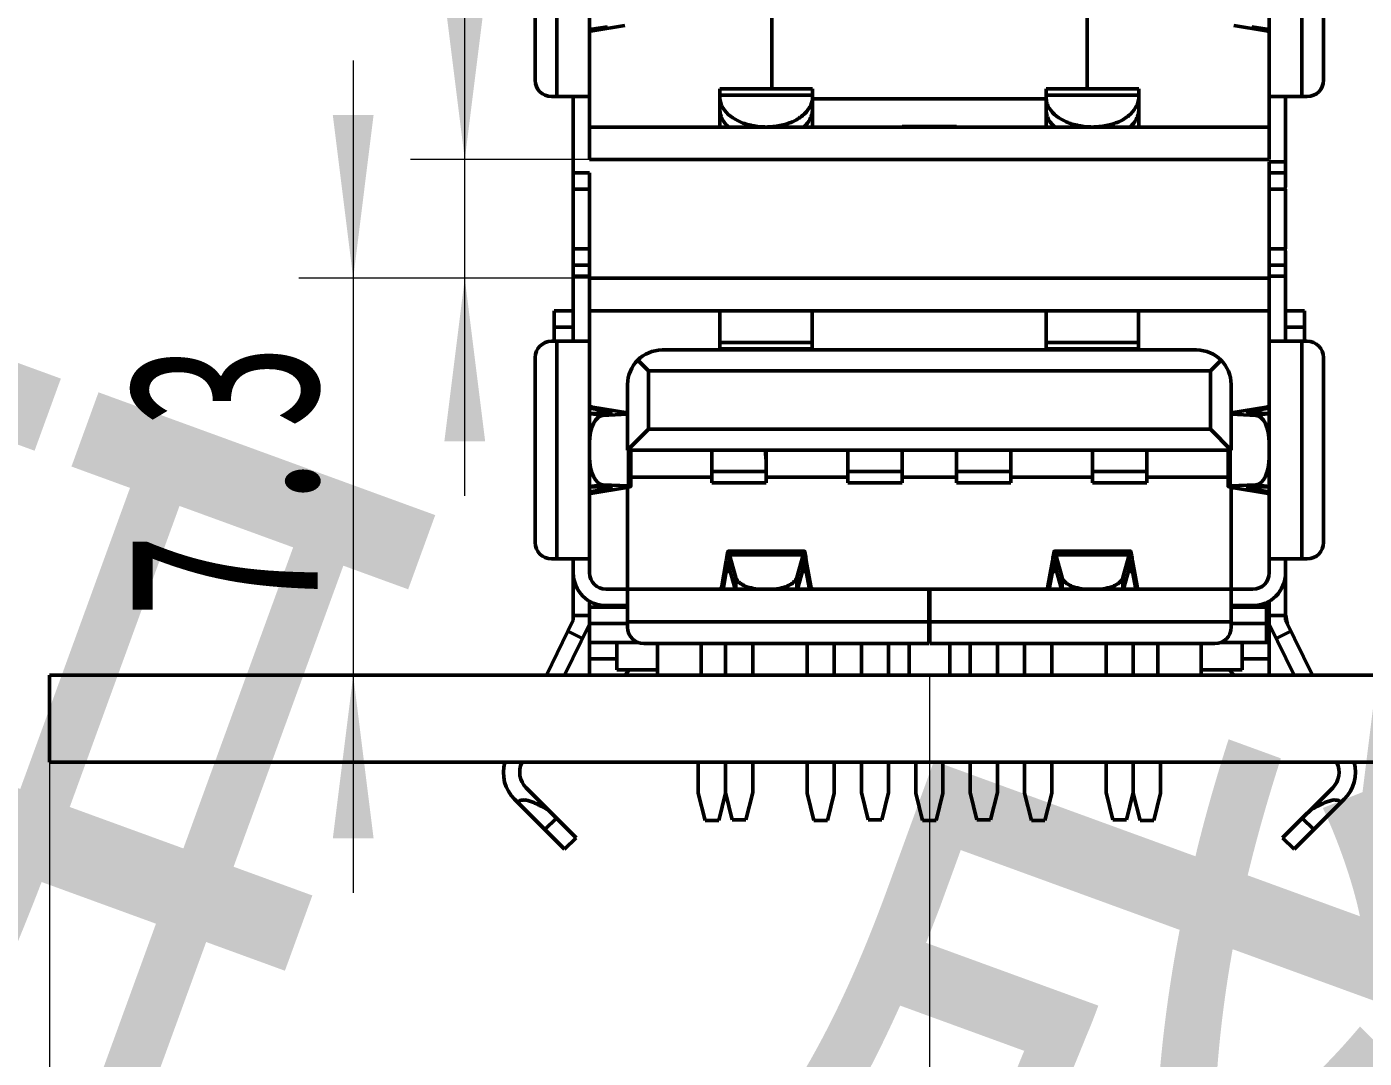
# Model space of a CAD drawing. Header units: millimetres. Extents: x -67 to 52, y -77 to 66.
# Drawn here: x -49.66 to -25.06, y 22.32 to 41.29 of the extents above; entities that cross this region are included whole.
import ezdxf

# ---------------------------------------------------------------- set-up
doc = ezdxf.new("R2010")
doc.units = ezdxf.units.MM
doc.layers.get('0').update_dxf_attribs({"lineweight": 18})
doc.layers.add('01', color=7, linetype='Continuous', lineweight=50)
doc.layers.add('尺寸线层', color=3, linetype='Continuous', lineweight=18)
doc.styles.add('标准', font='', dxfattribs={"width": 0.667})
doc.styles.get('标准').set_extended_font_data('宋体')
doc.dimstyles.new('标准', dxfattribs={"dimtxt": 3.5, "dimasz": 3, "dimexe": 1, "dimexo": 0, "dimtad": 1, "dimdsep": 46, "dimtxsty": '标准', "dimblk": '_CAXARROW', "dimcen": 0, "dimdle": 4, "dimazin": 2, "dimtfac": 0.707107, "dimtdec": 3, "dimtmove": 0, "dimatfit": 3, "dimfxl": 1, "dimtolj": 1, "dimarcsym": 1})

# ---------------------------------------------------------------- blocks, each defined once
blk = doc.blocks.new('USB1')
at = {"color": 7, "linetype": 'Continuous'}
for p, q in [((-6.25, 9.48), (-6.25, 14.9)), ((6.25, 14.9), (6.25, 9.48)), ((-6.85, 14.64), (-6.85, 10.64)), ((6.85, 10.64), (6.85, 14.64)), ((-7.25, 10.94), (-7.25, 14.34)), ((7.25, 14.34), (7.25, 10.94)), ((-2.9, 10.78), (-2.9, 12.14)), ((2.9, 12.14), (2.9, 10.78)), ((-5.921, 11.925), (-6.25, 11.872)), ((-6.25, 11.85), (-6.196, 11.85)), ((-6.196, 11.85), (-5.6, 11.946)), ((6.196, 11.85), (5.601, 11.946)), ((6.25, 11.873), (5.932, 11.924)), ((6.196, 11.85), (6.25, 11.85)), ((-6.25, 10.64), (-6.95, 10.64)), ((-6.55, 7.84), (-6.55, 10.64)), ((-3.853, 10.78), (-2.147, 10.78)), ((-3.853, 10.08), (-3.853, 10.78)), ((-3.853, 10.663), (-2.147, 10.663)), ((-2.15, 10.626), (-2.147, 10.663)), ((-2.147, 10.78), (-2.147, 10.663)), ((-2.147, 10.626), (-2.147, 10.08)), ((-2.147, 10.6), (2.147, 10.6)), ((2.147, 10.78), (3.853, 10.78)), ((2.147, 10.08), (2.147, 10.78)), ((2.147, 10.663), (3.853, 10.663)), ((3.85, 10.626), (3.853, 10.663)), ((3.853, 10.78), (3.853, 10.663)), ((3.853, 10.626), (3.853, 10.08)), ((6.95, 10.64), (6.25, 10.64)), ((6.55, 9.09), (6.55, 10.64)), ((-0.5, 10.09), (0.5, 10.09)), ((-0.5, 10.08), (-0.5, 10.09)), ((0.5, 10.09), (0.5, 10.08)), ((6.25, 10.08), (-6.25, 10.08)), ((-6.25, 9.48), (6.25, 9.48)), ((6.25, 7.34), (6.25, 9.44)), ((6.55, 9.44), (6.25, 9.44)), ((-6.55, 9.24), (-6.25, 9.24)), ((-6.25, 9.24), (-6.25, 7.34)), ((6.25, 9.24), (6.55, 9.24)), ((-6.549, 8.94), (-6.25, 8.94)), ((6.25, 8.94), (6.527, 8.94)), ((6.55, 7.84), (6.55, 8.94)), ((-6.55, 6.14), (-6.55, 7.831)), ((-6.25, 7.84), (-6.547, 7.84)), ((6.527, 7.84), (6.25, 7.84)), ((6.55, 6.14), (6.55, 7.69)), ((-6.25, 7.54), (-6.55, 7.54)), ((6.55, 7.54), (6.25, 7.54)), ((-6.55, 7.34), (-6.25, 7.34)), ((6.25, 7.3), (-6.25, 7.3)), ((-6.25, 1.88), (-6.25, 7.3)), ((6.25, 7.34), (6.55, 7.34)), ((6.25, 7.3), (6.25, 1.88)), ((-6.55, 6.7), (-6.9, 6.7)), ((-6.9, 6.14), (-6.9, 6.7)), ((-6.25, 6.7), (6.25, 6.7)), ((-3.853, 6), (-3.853, 6.7)), ((-2.155, 6.7), (-2.155, 6)), ((2.147, 6), (2.147, 6.7)), ((3.848, 6.7), (3.848, 6)), ((6.9, 6.7), (6.55, 6.7)), ((6.9, 6.14), (6.9, 6.7)), ((-6.9, 6.4), (-6.55, 6.4)), ((6.55, 6.4), (6.9, 6.4)), ((-6.95, 6.14), (-6.25, 6.14)), ((-6.85, 6.14), (-6.85, 2.14)), ((4.915, 5.98), (-4.915, 5.98)), ((-2.155, 6.117), (-3.853, 6.117)), ((-2.155, 6), (-3.853, 6)), ((3.848, 6.117), (2.147, 6.117)), ((3.848, 6), (2.147, 6)), ((6.25, 6.14), (6.95, 6.14)), ((6.85, 2.14), (6.85, 6.14)), ((-7.25, 2.44), (-7.25, 5.84)), ((-5.364, 5.794), (-5.169, 5.599)), ((5.364, 5.794), (5.169, 5.599)), ((7.25, 5.84), (7.25, 2.44)), ((-5.169, 5.599), (5.169, 5.599)), ((-5.169, 4.521), (-5.169, 5.599)), ((5.169, 4.521), (5.169, 5.599)), ((-5.55, 5.345), (-5.55, 4.14)), ((5.55, 4.14), (5.55, 5.345)), ((-6.196, 4.93), (-6.25, 4.93)), ((-6.196, 4.93), (-5.55, 4.826)), ((6.196, 4.93), (5.55, 4.826)), ((6.25, 4.93), (6.196, 4.93)), ((-6.25, 4.908), (-5.921, 4.855)), ((-6.25, 4.815), (-5.877, 4.831)), ((-6.25, 4.812), (-6.005, 4.778)), ((-5.55, 4.797), (-6.005, 4.778)), ((-5.921, 4.855), (-5.921, 4.829)), ((5.55, 4.797), (6.005, 4.778)), ((6.25, 4.815), (5.878, 4.831)), ((5.922, 4.855), (6.25, 4.907)), ((5.922, 4.829), (5.922, 4.855)), ((6.005, 4.778), (6.25, 4.812)), ((-5.55, 4.14), (-5.169, 4.521)), ((5.169, 4.521), (-5.169, 4.521)), ((5.169, 4.521), (5.55, 4.14)), ((-5.55, 4.14), (5.55, 4.14)), ((-5.533, 4.14), (-5.533, 3.482)), ((-5.493, 4.14), (-5.493, 3.474)), ((-4, 3.537), (-4, 4.14)), ((-3.019, 4.14), (-3, 3.935)), ((-3, 4.068), (-3.007, 4.14)), ((-3, 3.537), (-3, 4.14)), ((-1.5, 3.537), (-1.5, 4.14)), ((-0.5, 4.14), (-0.5, 3.537)), ((0.5, 3.537), (0.5, 4.14)), ((1.5, 4.14), (1.5, 3.537)), ((3, 3.537), (3, 4.14)), ((4, 4.14), (4, 3.537)), ((5.494, 4.14), (5.494, 3.474)), ((5.534, 3.482), (5.534, 4.14)), ((-3, 3.748), (-4, 3.748)), ((-0.5, 3.748), (-1.5, 3.748)), ((1.5, 3.748), (0.5, 3.748)), ((4, 3.748), (3, 3.748)), ((-6.005, 3.502), (-6.25, 3.468)), ((-6.25, 3.465), (-5.877, 3.449)), ((-6.196, 3.35), (-5.6, 3.446)), ((-6.005, 3.502), (-5.533, 3.482)), ((-5.921, 3.451), (-5.921, 3.425)), ((-5.55, 0.88), (-5.55, 3.455)), ((-5.493, 3.64), (-4, 3.64)), ((-3, 3.537), (-4, 3.537)), ((-3, 3.64), (-1.5, 3.64)), ((-0.5, 3.537), (-1.5, 3.537)), ((-0.5, 3.64), (0.5, 3.64)), ((1.5, 3.537), (0.5, 3.537)), ((1.5, 3.64), (3, 3.64)), ((4, 3.537), (3, 3.537)), ((4, 3.64), (5.494, 3.64)), ((5.534, 3.482), (6.005, 3.502)), ((5.55, 0.88), (5.55, 3.455)), ((6.196, 3.35), (5.601, 3.446)), ((6.25, 3.465), (5.878, 3.449)), ((5.922, 3.425), (5.922, 3.451)), ((6.25, 3.468), (6.005, 3.502)), ((-5.921, 3.425), (-6.25, 3.372)), ((-6.25, 3.35), (-6.196, 3.35)), ((6.25, 3.373), (5.922, 3.425)), ((6.196, 3.35), (6.25, 3.35)), ((-3.698, 2.28), (-2.302, 2.28)), ((2.302, 2.28), (3.698, 2.28)), ((-6.25, 2.14), (-6.95, 2.14)), ((-6.55, 1.01), (-6.55, 2.14)), ((-3.82, 1.634), (-3.735, 2.101)), ((-3.735, 1.909), (-3.735, 2.101)), ((-3.677, 2.213), (-2.323, 2.213)), ((-3.677, 2.213), (-3.677, 1.953)), ((-3.677, 2.213), (-3.559, 1.795)), ((-2.323, 2.213), (-2.441, 1.795)), ((-2.323, 1.953), (-2.323, 2.213)), ((-2.265, 2.101), (-2.265, 1.909)), ((-2.18, 1.634), (-2.265, 2.101)), ((2.18, 1.634), (2.265, 2.101)), ((2.265, 1.909), (2.265, 2.101)), ((2.323, 2.213), (2.323, 1.953)), ((2.323, 2.213), (3.677, 2.213)), ((2.323, 2.213), (2.441, 1.795)), ((3.677, 2.213), (3.559, 1.795)), ((3.677, 1.953), (3.677, 2.213)), ((3.735, 2.101), (3.735, 1.909)), ((3.82, 1.634), (3.735, 2.101)), ((6.95, 2.14), (6.25, 2.14)), ((6.55, 1.01), (6.55, 2.14)), ((-3.795, 1.58), (-3.735, 1.909)), ((-3.735, 1.909), (-3.664, 1.909)), ((-3.677, 1.953), (-3.572, 1.58)), ((-3.559, 1.58), (-3.559, 1.795)), ((-2.441, 1.795), (-2.441, 1.58)), ((-2.428, 1.58), (-2.323, 1.953)), ((-2.336, 1.909), (-2.265, 1.909)), ((-2.265, 1.909), (-2.205, 1.58)), ((2.205, 1.58), (2.265, 1.909)), ((2.265, 1.909), (2.336, 1.909)), ((2.323, 1.953), (2.428, 1.58)), ((2.441, 1.58), (2.441, 1.795)), ((3.559, 1.795), (3.559, 1.58)), ((3.572, 1.58), (3.677, 1.953)), ((3.664, 1.909), (3.735, 1.909)), ((3.735, 1.909), (3.795, 1.58)), ((-0.01, 1.58), (-5.95, 1.58)), ((-3.82, 1.634), (-3.82, 1.58)), ((-2.18, 1.58), (-2.18, 1.634)), ((-0.01, 0.58), (-0.01, 1.58)), ((5.95, 1.58), (-0.004, 1.58)), ((0.01, 0.58), (0.01, 1.58)), ((2.18, 1.634), (2.18, 1.58)), ((3.82, 1.58), (3.82, 1.634)), ((-6.25, 0), (-6.25, 1.36)), ((-6.25, 1.25), (-5.55, 1.25)), ((-5.95, 1.28), (-5.55, 1.28)), ((0.01, 1.28), (-0.01, 1.28)), ((-0.01, 1.25), (0.01, 1.25)), ((5.55, 1.28), (5.95, 1.28)), ((5.55, 1.25), (6.2, 1.25)), ((6.2, 1.34), (6.2, 0.6)), ((6.25, 0), (6.25, 1.36)), ((-7.043, 0), (-6.55, 1.01)), ((-6.25, 1.1), (-6.55, 1.1)), ((6.55, 1.1), (6.25, 1.1)), ((6.55, 1.01), (7.043, 0)), ((-6.25, 0.941), (-6.709, 0)), ((-6.379, 0.675), (-6.649, 0.807)), ((-5.55, 0.95), (-6.25, 0.95)), ((-5.55, 0.98), (-0.01, 0.98)), ((0.01, 0.95), (-0.01, 0.95)), ((0.01, 0.98), (5.55, 0.98)), ((6.2, 0.95), (5.55, 0.95)), ((6.25, 0.941), (6.709, 0)), ((6.649, 0.807), (6.379, 0.675)), ((-5.353, 0.6), (-6.25, 0.6)), ((-5.75, 0.1), (-5.75, 0.6)), ((-0.01, 0.58), (-5.25, 0.58)), ((-5, 0), (-5, 0.58)), ((-4.2, 0.58), (-4.2, 0)), ((-3.75, 0), (-3.75, 0.568)), ((-3.25, 0), (-3.25, 0.568)), ((-2.25, 0), (-2.25, 0.58)), ((-1.75, 0), (-1.75, 0.58)), ((-1.25, 0), (-1.25, 0.568)), ((-0.75, 0), (-0.75, 0.568)), ((-0.375, 0), (-0.375, 0.58)), ((5.25, 0.58), (0.01, 0.58)), ((0.375, 0.58), (0.375, 0)), ((0.75, 0), (0.75, 0.568)), ((1.25, 0), (1.25, 0.568)), ((1.75, 0), (1.75, 0.58)), ((2.25, 0.58), (2.25, 0)), ((3.25, 0), (3.25, 0.568)), ((3.75, 0), (3.75, 0.568)), ((4.2, 0), (4.2, 0.58)), ((5, 0.58), (5, 0)), ((6.25, 0.6), (5.353, 0.6)), ((5.75, 0.6), (5.75, 0.1)), ((-6.25, 0.3), (-5.75, 0.3)), ((5.75, 0.3), (6.25, 0.3)), ((-5.75, 0.1), (-5, 0.1)), ((-5.517, 0.1), (-5.6, 0)), ((5, 0.1), (5.75, 0.1)), ((5.517, 0.1), (5.6, 0)), ((-4.25, -2.17), (-4.25, -1.6)), ((-3.75, -2.16), (-3.75, -1.6)), ((-3.25, -2.16), (-3.25, -1.6)), ((-2.25, -2.17), (-2.25, -1.6)), ((-1.75, -2.17), (-1.75, -1.6)), ((-1.25, -2.16), (-1.25, -1.6)), ((-0.75, -2.16), (-0.75, -1.6)), ((-0.25, -2.17), (-0.25, -1.6)), ((0.25, -2.17), (0.25, -1.6)), ((0.75, -2.16), (0.75, -1.6)), ((1.25, -2.16), (1.25, -1.6)), ((1.75, -2.17), (1.75, -1.6)), ((2.25, -1.6), (2.25, -2.17)), ((3.25, -2.16), (3.25, -1.6)), ((3.75, -2.16), (3.75, -1.6)), ((4.25, -2.17), (4.25, -1.6)), ((-6.494, -2.989), (-7.417, -2.069)), ((-4.25, -2.17), (-4.125, -2.67)), ((-3.875, -2.67), (-3.75, -2.17)), ((-3.75, -2.16), (-3.625, -2.66)), ((-3.375, -2.66), (-3.25, -2.16)), ((-2.25, -2.17), (-2.125, -2.67)), ((-1.875, -2.67), (-1.75, -2.17)), ((-1.25, -2.16), (-1.125, -2.66)), ((-0.875, -2.66), (-0.75, -2.16)), ((-0.25, -2.17), (-0.125, -2.67)), ((0.125, -2.67), (0.25, -2.17)), ((0.75, -2.16), (0.875, -2.66)), ((1.125, -2.66), (1.25, -2.16)), ((1.75, -2.17), (1.875, -2.67)), ((2.125, -2.67), (2.25, -2.17)), ((3.25, -2.16), (3.375, -2.66)), ((3.625, -2.66), (3.75, -2.16)), ((3.75, -2.17), (3.875, -2.67)), ((4.125, -2.67), (4.25, -2.17)), ((7.417, -2.069), (6.494, -2.989)), ((-6.71, -3.198), (-7.629, -2.282)), ((7.629, -2.282), (6.71, -3.198)), ((-7.072, -2.837), (-6.857, -2.628)), ((-3.875, -2.67), (-4.125, -2.67)), ((-3.375, -2.66), (-3.625, -2.66)), ((-1.875, -2.67), (-2.125, -2.67)), ((-0.875, -2.66), (-1.125, -2.66)), ((0.125, -2.67), (-0.125, -2.67)), ((1.125, -2.66), (0.875, -2.66)), ((2.125, -2.67), (1.875, -2.67)), ((3.625, -2.66), (3.375, -2.66)), ((4.125, -2.67), (3.875, -2.67)), ((6.857, -2.628), (7.072, -2.837)), ((-6.494, -2.989), (-6.71, -3.198)), ((6.71, -3.198), (6.494, -2.989))]:
    blk.add_line(p, q, dxfattribs=at)
for centre, radius, start, end in [((-6.95, 10.94), 0.3, 180, 270), ((6.95, 10.94), 0.3, 270, 0), ((-6.95, 5.84), 0.3, 90, 180), ((-4.915, 5.345), 0.635, 90, 180), ((4.915, 5.345), 0.635, 0, 90), ((6.95, 5.84), 0.3, 0, 90), ((-6.95, 2.44), 0.3, 180, 270), ((6.95, 2.44), 0.3, 270, 0), ((-5.95, 1.88), 0.6, 180, 270), ((-5.95, 1.88), 0.3, 180, 270), ((5.95, 1.88), 0.6, 270, 360), ((5.95, 1.88), 0.3, 270, 360), ((7.25, 1.172), 0.7, 185.884, 198.7956), ((-5.25, 0.88), 0.3, 180, 270), ((5.25, 0.88), 0.3, 270, 0), ((-7.135, -1.786), 0.7, 164.5549, 225.1062), ((-7.135, -1.786), 0.4, 153.9958, 225.1038), ((7.135, -1.786), 0.4, 314.8962, 26.0042), ((7.135, -1.786), 0.7, 314.8938, 15.445)]:
    blk.add_arc(centre, radius, start, end, dxfattribs=at)
for centre, start_param, end_param in [((-6, 4.274), 3.162757, 4.712389), ((6, 4.274), 1.570796, 3.120429), ((-6, 4.006), 4.712389, 6.262021), ((6, 4.006), 0.021164, 1.570796)]:
    blk.add_ellipse(centre, major_axis=(0, -0.504), ratio=0.496384, start_param=start_param, end_param=end_param, dxfattribs=at)
for points, knots in [([(-6.196, 11.85), (-6.204, 11.848), (-6.217, 11.844), (-6.233, 11.839), (-6.242, 11.834), (-6.247, 11.83), (-6.25, 11.826), (-6.25, 11.824)], [0, 0, 0, 0, 79.4984, 140.987329, 164.388378, 182.969615, 208.253965, 208.253965, 208.253965, 208.253965]), ([(6.25, 11.824), (6.25, 11.826), (6.247, 11.83), (6.242, 11.834), (6.233, 11.839), (6.217, 11.844), (6.204, 11.848), (6.196, 11.85)], [0, 0, 0, 0, 16.377414, 28.413113, 43.570831, 83.399257, 134.892944, 134.892944, 134.892944, 134.892944]), ([(-3.853, 10.626), (-3.853, 10.593), (-3.842, 10.523), (-3.814, 10.459), (-3.795, 10.429)], [0, 0, 0, 0, 39.295288, 80.39003, 80.39003, 80.39003, 80.39003]), ([(-2.207, 10.436), (-2.198, 10.451), (-2.167, 10.51), (-2.15, 10.577), (-2.15, 10.626)], [0, 0, 0, 0, 19.073785, 73.283432, 73.283432, 73.283432, 73.283432]), ([(2.147, 10.626), (2.147, 10.593), (2.158, 10.523), (2.186, 10.459), (2.205, 10.429)], [0, 0, 0, 0, 29.318309, 59.979194, 59.979194, 59.979194, 59.979194]), ([(3.793, 10.436), (3.811, 10.465), (3.839, 10.527), (3.85, 10.594), (3.85, 10.626)], [0, 0, 0, 0, 29.355202, 57.394975, 57.394975, 57.394975, 57.394975]), ([(-3.695, 10.08), (-3.743, 10.123), (-3.803, 10.197), (-3.845, 10.311), (-3.853, 10.368), (-3.853, 10.397)], [0, 0, 0, 0, 54.782287, 79.944749, 104.30477, 104.30477, 104.30477, 104.30477]), ([(-3.795, 10.429), (-3.726, 10.314), (-3.572, 10.206), (-3.372, 10.132), (-3.212, 10.092), (-3.087, 10.08), (-3.003, 10.08)], [0, 0, 0, 0, 61.150654, 79.053576, 97.663913, 136.090946, 136.090946, 136.090946, 136.090946]), ([(-3.003, 10.08), (-2.918, 10.08), (-2.752, 10.097), (-2.522, 10.166), (-2.332, 10.277), (-2.239, 10.381), (-2.207, 10.436)], [0, 0, 0, 0, 36.501378, 71.122728, 102.363333, 129.657108, 129.657108, 129.657108, 129.657108]), ([(-2.15, 10.397), (-2.15, 10.368), (-2.159, 10.311), (-2.191, 10.228), (-2.241, 10.149), (-2.285, 10.102), (-2.31, 10.08)], [0, 0, 0, 0, 29.719344, 60.482557, 92.883866, 127.549493, 127.549493, 127.549493, 127.549493]), ([(2.305, 10.08), (2.28, 10.102), (2.236, 10.149), (2.185, 10.227), (2.154, 10.311), (2.147, 10.368), (2.147, 10.397)], [0, 0, 0, 0, 28.005836, 54.170903, 78.880126, 102.816408, 102.816408, 102.816408, 102.816408]), ([(2.205, 10.429), (2.274, 10.314), (2.428, 10.206), (2.628, 10.132), (2.788, 10.092), (2.913, 10.08), (2.997, 10.08)], [0, 0, 0, 0, 45.118678, 58.32796, 72.059191, 100.411741, 100.411741, 100.411741, 100.411741]), ([(2.997, 10.08), (3.082, 10.08), (3.248, 10.097), (3.478, 10.166), (3.668, 10.277), (3.761, 10.381), (3.793, 10.436)], [0, 0, 0, 0, 27.605057, 53.788189, 77.414219, 98.055191, 98.055191, 98.055191, 98.055191]), ([(3.85, 10.397), (3.85, 10.368), (3.841, 10.311), (3.809, 10.228), (3.759, 10.149), (3.715, 10.102), (3.69, 10.08)], [0, 0, 0, 0, 23.035842, 46.882493, 71.996257, 98.865288, 98.865288, 98.865288, 98.865288]), ([(6.527, 8.94), (6.53, 8.94), (6.536, 8.942), (6.542, 8.952), (6.546, 8.966), (6.548, 8.985), (6.55, 9.007), (6.55, 9.043), (6.55, 9.071), (6.55, 9.09)], [0, 0, 0, 0, 7.742772, 17.163058, 30.268035, 47.444271, 68.356111, 92.290265, 145.347462, 145.347462, 145.347462, 145.347462]), ([(-6.547, 7.84), (-6.548, 7.84), (-6.55, 7.838), (-6.55, 7.835), (-6.55, 7.833), (-6.55, 7.831)], [0, 0, 0, 0, 31.895051, 62.171954, 103.722284, 103.722284, 103.722284, 103.722284]), ([(6.55, 7.69), (6.55, 7.709), (6.55, 7.737), (6.55, 7.773), (6.548, 7.795), (6.546, 7.814), (6.542, 7.828), (6.536, 7.838), (6.53, 7.84), (6.527, 7.84)], [0, 0, 0, 0, 47.88829, 69.49047, 88.365031, 103.867647, 115.695399, 124.199295, 131.189788, 131.189788, 131.189788, 131.189788]), ([(-6.25, 4.956), (-6.25, 4.954), (-6.247, 4.95), (-6.242, 4.946), (-6.233, 4.941), (-6.217, 4.936), (-6.204, 4.932), (-6.196, 4.93)], [0, 0, 0, 0, 15.544937, 26.968768, 41.355843, 79.159523, 128.035512, 128.035512, 128.035512, 128.035512]), ([(6.196, 4.93), (6.204, 4.932), (6.217, 4.936), (6.233, 4.941), (6.242, 4.946), (6.247, 4.95), (6.25, 4.954), (6.25, 4.956)], [0, 0, 0, 0, 29.418153, 52.171954, 60.831445, 67.707377, 77.063778, 77.063778, 77.063778, 77.063778]), ([(-5.85, 4.836), (-5.85, 4.837), (-5.852, 4.839), (-5.855, 4.84), (-5.861, 4.843), (-5.873, 4.846), (-5.894, 4.85), (-5.911, 4.853), (-5.921, 4.855)], [0, 0, 0, 0, 4.368513, 12.624282, 25.118926, 41.778809, 87.233423, 147.229714, 147.229714, 147.229714, 147.229714]), ([(-5.877, 4.831), (-5.873, 4.831), (-5.866, 4.831), (-5.858, 4.833), (-5.853, 4.834), (-5.85, 4.835), (-5.85, 4.836)], [0, 0, 0, 0, 42.286751, 73.102539, 92.800184, 102.448372, 102.448372, 102.448372, 102.448372]), ([(5.851, 4.836), (5.851, 4.837), (5.853, 4.839), (5.856, 4.84), (5.862, 4.842), (5.875, 4.846), (5.895, 4.85), (5.912, 4.853), (5.922, 4.855)], [0, 0, 0, 0, 2.550822, 7.357804, 14.645385, 24.385072, 50.978566, 86.09322, 86.09322, 86.09322, 86.09322]), ([(5.878, 4.831), (5.874, 4.831), (5.867, 4.831), (5.859, 4.832), (5.854, 4.833), (5.851, 4.835), (5.851, 4.836)], [0, 0, 0, 0, 24.831648, 43.016539, 54.438828, 59.90368, 59.90368, 59.90368, 59.90368]), ([(-5.877, 3.449), (-5.873, 3.449), (-5.866, 3.449), (-5.858, 3.447), (-5.853, 3.446), (-5.85, 3.445), (-5.85, 3.444)], [0, 0, 0, 0, 37.344418, 64.69275, 81.870778, 90.089392, 90.089392, 90.089392, 90.089392]), ([(-5.6, 3.446), (-5.585, 3.448), (-5.559, 3.453), (-5.528, 3.459), (-5.51, 3.464), (-5.501, 3.467), (-5.495, 3.47), (-5.493, 3.473), (-5.493, 3.474)], [0, 0, 0, 0, 50.958398, 89.696607, 103.882471, 114.408956, 121.274512, 124.932295, 124.932295, 124.932295, 124.932295]), ([(-5.493, 3.474), (-5.493, 3.475), (-5.495, 3.477), (-5.499, 3.478), (-5.506, 3.48), (-5.517, 3.481), (-5.527, 3.482), (-5.533, 3.482)], [0, 0, 0, 0, 9.5054, 18.00689, 29.363917, 60.797601, 103.701108, 103.701108, 103.701108, 103.701108]), ([(5.494, 3.474), (5.494, 3.475), (5.496, 3.477), (5.5, 3.478), (5.507, 3.48), (5.518, 3.481), (5.528, 3.482), (5.534, 3.482)], [0, 0, 0, 0, 6.019418, 11.3887, 18.544166, 38.393573, 65.542291, 65.542291, 65.542291, 65.542291]), ([(5.601, 3.446), (5.586, 3.448), (5.56, 3.453), (5.529, 3.459), (5.511, 3.464), (5.502, 3.468), (5.496, 3.47), (5.494, 3.473), (5.494, 3.474)], [0, 0, 0, 0, 31.090457, 54.676184, 63.304447, 69.723818, 73.928671, 76.167082, 76.167082, 76.167082, 76.167082]), ([(5.878, 3.449), (5.874, 3.449), (5.867, 3.449), (5.859, 3.448), (5.854, 3.447), (5.851, 3.445), (5.851, 3.444)], [0, 0, 0, 0, 23.221648, 40.144049, 50.960955, 56.259229, 56.259229, 56.259229, 56.259229]), ([(5.851, 3.444), (5.851, 3.443), (5.853, 3.441), (5.856, 3.44), (5.862, 3.438), (5.874, 3.434), (5.895, 3.43), (5.912, 3.427), (5.922, 3.425)], [0, 0, 0, 0, 2.397191, 6.927487, 13.783836, 22.925831, 47.868734, 80.791281, 80.791281, 80.791281, 80.791281]), ([(-6.196, 3.35), (-6.204, 3.348), (-6.217, 3.344), (-6.233, 3.339), (-6.242, 3.334), (-6.247, 3.33), (-6.25, 3.326), (-6.25, 3.324)], [0, 0, 0, 0, 42.619821, 75.5846, 88.130117, 98.091688, 111.64686, 111.64686, 111.64686, 111.64686]), ([(-5.85, 3.444), (-5.85, 3.443), (-5.852, 3.441), (-5.855, 3.44), (-5.862, 3.437), (-5.874, 3.434), (-5.894, 3.43), (-5.911, 3.427), (-5.921, 3.425)], [0, 0, 0, 0, 3.829666, 11.046608, 21.987787, 36.610426, 76.536458, 129.255698, 129.255698, 129.255698, 129.255698]), ([(6.25, 3.324), (6.25, 3.326), (6.247, 3.33), (6.242, 3.334), (6.233, 3.339), (6.217, 3.344), (6.204, 3.348), (6.196, 3.35)], [0, 0, 0, 0, 8.928569, 15.490092, 23.753618, 45.466974, 73.539949, 73.539949, 73.539949, 73.539949]), ([(-3.735, 2.101), (-3.732, 2.127), (-3.727, 2.171), (-3.719, 2.221), (-3.713, 2.252), (-3.709, 2.265), (-3.705, 2.273), (-3.703, 2.277), (-3.7, 2.28), (-3.698, 2.28)], [0, 0, 0, 0, 38.911325, 68.300233, 78.981752, 86.866211, 89.765126, 91.997282, 94.780753, 94.780753, 94.780753, 94.780753]), ([(-3.698, 2.28), (-3.696, 2.28), (-3.693, 2.276), (-3.69, 2.27), (-3.686, 2.259), (-3.681, 2.239), (-3.678, 2.223), (-3.677, 2.213)], [0, 0, 0, 0, 6.630228, 12.362336, 19.942547, 40.757616, 68.95947, 68.95947, 68.95947, 68.95947]), ([(-2.302, 2.28), (-2.304, 2.28), (-2.307, 2.276), (-2.31, 2.27), (-2.314, 2.259), (-2.319, 2.239), (-2.322, 2.223), (-2.323, 2.213)], [0, 0, 0, 0, 5.021663, 9.36275, 15.103292, 30.866626, 52.224222, 52.224222, 52.224222, 52.224222]), ([(-2.265, 2.101), (-2.268, 2.127), (-2.273, 2.171), (-2.281, 2.221), (-2.287, 2.252), (-2.291, 2.265), (-2.295, 2.273), (-2.297, 2.277), (-2.3, 2.28), (-2.302, 2.28)], [0, 0, 0, 0, 29.169065, 51.199478, 59.207962, 65.119347, 67.292973, 68.966715, 71.053666, 71.053666, 71.053666, 71.053666]), ([(2.277, 2.198), (2.279, 2.21), (2.283, 2.23), (2.288, 2.254), (2.292, 2.268), (2.295, 2.275), (2.299, 2.28), (2.302, 2.28)], [0, 0, 0, 0, 12.454353, 21.650864, 24.989661, 27.496914, 30.280697, 30.280697, 30.280697, 30.280697]), ([(2.302, 2.28), (2.304, 2.28), (2.307, 2.276), (2.31, 2.27), (2.314, 2.259), (2.319, 2.239), (2.322, 2.223), (2.323, 2.213)], [0, 0, 0, 0, 2.957331, 5.514066, 8.895125, 18.179427, 30.758513, 30.758513, 30.758513, 30.758513]), ([(3.698, 2.28), (3.696, 2.28), (3.693, 2.276), (3.69, 2.27), (3.686, 2.259), (3.681, 2.239), (3.678, 2.223), (3.677, 2.213)], [0, 0, 0, 0, 4.20588, 7.841745, 12.649719, 25.852255, 43.740248, 43.740248, 43.740248, 43.740248]), ([(3.723, 2.197), (3.721, 2.209), (3.717, 2.23), (3.712, 2.253), (3.708, 2.267), (3.705, 2.275), (3.701, 2.28), (3.698, 2.28)], [0, 0, 0, 0, 17.991169, 31.27933, 36.102954, 39.72382, 43.733724, 43.733724, 43.733724, 43.733724]), ([(-3.698, 1.98), (-3.703, 1.98), (-3.711, 1.972), (-3.717, 1.96), (-3.721, 1.952), (-3.723, 1.947)], [0, 0, 0, 0, 14.762651, 26.762581, 42.201382, 42.201382, 42.201382, 42.201382]), ([(-3.677, 1.953), (-3.678, 1.957), (-3.681, 1.964), (-3.687, 1.974), (-3.694, 1.98), (-3.698, 1.98)], [0, 0, 0, 0, 15.047891, 26.837237, 41.941265, 41.941265, 41.941265, 41.941265]), ([(-2.302, 1.98), (-2.306, 1.98), (-2.313, 1.974), (-2.319, 1.964), (-2.322, 1.957), (-2.323, 1.953)], [0, 0, 0, 0, 11.200358, 19.94272, 31.101449, 31.101449, 31.101449, 31.101449]), ([(-2.265, 1.909), (-2.268, 1.919), (-2.273, 1.937), (-2.281, 1.957), (-2.288, 1.969), (-2.293, 1.976), (-2.298, 1.98), (-2.302, 1.98)], [0, 0, 0, 0, 18.456755, 32.757997, 38.218788, 42.574416, 48.583034, 48.583034, 48.583034, 48.583034]), ([(2.265, 2.101), (2.266, 2.11), (2.27, 2.143), (2.274, 2.175), (2.277, 2.198)], [0, 0, 0, 0, 3.832535, 13.740293, 13.740293, 13.740293, 13.740293]), ([(2.302, 1.98), (2.298, 1.98), (2.293, 1.976), (2.288, 1.969), (2.281, 1.957), (2.273, 1.937), (2.268, 1.919), (2.265, 1.909)], [0, 0, 0, 0, 3.573666, 6.164205, 9.412048, 17.917808, 28.895087, 28.895087, 28.895087, 28.895087]), ([(2.323, 1.953), (2.322, 1.957), (2.319, 1.964), (2.313, 1.974), (2.306, 1.98), (2.302, 1.98)], [0, 0, 0, 0, 6.749247, 12.036978, 18.811403, 18.811403, 18.811403, 18.811403]), ([(3.698, 1.98), (3.694, 1.98), (3.687, 1.974), (3.681, 1.964), (3.678, 1.957), (3.677, 1.953)], [0, 0, 0, 0, 10.10301, 17.988845, 28.054304, 28.054304, 28.054304, 28.054304]), ([(3.735, 1.909), (3.732, 1.919), (3.727, 1.937), (3.719, 1.957), (3.712, 1.969), (3.707, 1.976), (3.702, 1.98), (3.698, 1.98)], [0, 0, 0, 0, 16.547684, 29.369679, 34.265634, 38.170739, 43.557856, 43.557856, 43.557856, 43.557856]), ([(3.735, 2.101), (3.734, 2.11), (3.73, 2.142), (3.726, 2.174), (3.723, 2.197)], [0, 0, 0, 0, 5.613156, 20.159519, 20.159519, 20.159519, 20.159519]), ([(-3.723, 1.947), (-3.724, 1.944), (-3.728, 1.932), (-3.732, 1.919), (-3.735, 1.909)], [0, 0, 0, 0, 6.899562, 31.089476, 31.089476, 31.089476, 31.089476]), ([(-3.559, 1.795), (-3.555, 1.78), (-3.54, 1.749), (-3.503, 1.707), (-3.453, 1.671), (-3.366, 1.626), (-3.235, 1.59), (-3.123, 1.58), (-3.064, 1.58)], [0, 0, 0, 0, 6.156911, 13.117623, 21.060418, 30.01807, 50.493545, 73.063474, 73.063474, 73.063474, 73.063474]), ([(-2.936, 1.58), (-2.877, 1.58), (-2.765, 1.59), (-2.634, 1.626), (-2.547, 1.671), (-2.497, 1.707), (-2.46, 1.749), (-2.445, 1.78), (-2.441, 1.795)], [0, 0, 0, 0, 18.895999, 36.03847, 43.537991, 50.187851, 56.015491, 61.170174, 61.170174, 61.170174, 61.170174]), ([(2.441, 1.795), (2.445, 1.78), (2.46, 1.749), (2.497, 1.707), (2.547, 1.671), (2.634, 1.626), (2.765, 1.59), (2.877, 1.58), (2.936, 1.58)], [0, 0, 0, 0, 2.895727, 6.169499, 9.905165, 14.11814, 23.748194, 34.363315, 34.363315, 34.363315, 34.363315]), ([(3.064, 1.58), (3.123, 1.58), (3.235, 1.59), (3.366, 1.626), (3.453, 1.671), (3.503, 1.707), (3.54, 1.749), (3.555, 1.78), (3.559, 1.795)], [0, 0, 0, 0, 13.593815, 25.926138, 31.321306, 36.105227, 40.297641, 44.005929, 44.005929, 44.005929, 44.005929]), ([(-3.851, 1.58), (-3.848, 1.58), (-3.843, 1.583), (-3.839, 1.588), (-3.833, 1.597), (-3.827, 1.613), (-3.823, 1.626), (-3.82, 1.634)], [0, 0, 0, 0, 8.419006, 14.276091, 21.514022, 40.269841, 64.328874, 64.328874, 64.328874, 64.328874]), ([(-2.18, 1.634), (-2.177, 1.626), (-2.173, 1.613), (-2.167, 1.597), (-2.161, 1.588), (-2.157, 1.583), (-2.152, 1.58), (-2.149, 1.58)], [0, 0, 0, 0, 16.22627, 28.875864, 33.757382, 37.70761, 43.385688, 43.385688, 43.385688, 43.385688]), ([(2.149, 1.58), (2.152, 1.58), (2.157, 1.583), (2.161, 1.588), (2.167, 1.597), (2.173, 1.613), (2.177, 1.626), (2.18, 1.634)], [0, 0, 0, 0, 3.435624, 5.825781, 8.779432, 16.433298, 26.251297, 26.251297, 26.251297, 26.251297]), ([(3.82, 1.634), (3.823, 1.626), (3.827, 1.613), (3.833, 1.597), (3.839, 1.588), (3.843, 1.583), (3.848, 1.58), (3.851, 1.58)], [0, 0, 0, 0, 16.876999, 30.033885, 35.111169, 39.219814, 45.125602, 45.125602, 45.125602, 45.125602]), ([(-7.58, -2.331), (-7.557, -2.318), (-7.52, -2.302), (-7.467, -2.294), (-7.413, -2.295), (-7.349, -2.312), (-7.275, -2.342), (-7.203, -2.377), (-7.109, -2.426), (-7.04, -2.465), (-6.994, -2.492)], [0, 0, 0, 0, 17.197148, 25.805745, 34.410265, 51.586567, 68.774592, 85.962652, 103.149925, 137.522012, 137.522012, 137.522012, 137.522012]), ([(6.994, -2.492), (7.04, -2.465), (7.109, -2.426), (7.203, -2.377), (7.275, -2.342), (7.349, -2.312), (7.413, -2.295), (7.467, -2.294), (7.52, -2.302), (7.557, -2.318), (7.58, -2.331)], [0, 0, 0, 0, 44.377442, 66.567754, 88.759092, 110.950464, 133.126906, 144.236201, 155.3503, 177.552756, 177.552756, 177.552756, 177.552756])]:
    blk.add_open_spline(points, degree=3, knots=knots, dxfattribs=at)
at = {"layer": '01', "ltscale": 0.4}
blk.add_line((0.375, 0), (-0.375, 0), dxfattribs=at)
blk = doc.blocks.new('*X47')
at = {"layer": '尺寸线层', "ltscale": 0.4, "transparency": 16777216}
for points in [[(-49.24, 11.077), (-46.24, 11.452), (-46.24, 10.702)], [(-33.06, 11.077), (-36.06, 11.452), (-36.06, 10.702)]]:
    blk.add_hatch(color=0, dxfattribs=at).paths.add_polyline_path(points, flags=0)
at = {"layer": '尺寸线层', "color": 0, "ltscale": 0.4, "transparency": 16777216}
for p, q in [((-33.06, 29.362), (-33.06, 10.077)), ((-49.24, 27.762), (-49.24, 10.077)), ((-49.24, 11.077), (-33.06, 11.077))]:
    blk.add_line(p, q, dxfattribs=at)
at = {"layer": '尺寸线层', "color": 0, "ltscale": 0.4, "transparency": 16777216, "insert": (-41.15, 13.452), "char_height": 3.5, "width": 14.31987, "attachment_point": 5, "line_spacing_factor": 1.15057, "style": '标准'}
blk.add_mtext('\\T1.1;16.18', dxfattribs=at)
blk = doc.blocks.new('_CAXARROW')
blk.add_hatch(color=0).paths.add_polyline_path([(0, 0), (-1, 0.125), (-1, -0.125)], flags=0)
blk = doc.blocks.new('*X48')
at = {"layer": '尺寸线层', "ltscale": 0.4, "transparency": 16777216}
for points in [[(-33.06, 11.077), (-30.06, 11.452), (-30.06, 10.702)], [(-15.27, 11.077), (-18.27, 11.452), (-18.27, 10.702)]]:
    blk.add_hatch(color=0, dxfattribs=at).paths.add_polyline_path(points, flags=0)
at = {"layer": '尺寸线层', "color": 0, "ltscale": 0.4, "transparency": 16777216}
for p, q in [((-33.06, 29.362), (-33.06, 10.077)), ((-15.27, 29.362), (-15.27, 10.077)), ((-33.06, 11.077), (-15.27, 11.077))]:
    blk.add_line(p, q, dxfattribs=at)
at = {"layer": '尺寸线层', "color": 0, "ltscale": 0.4, "transparency": 16777216, "insert": (-24.165, 13.452), "char_height": 3.5, "width": 14.31987, "attachment_point": 5, "line_spacing_factor": 1.15057, "style": '标准'}
blk.add_mtext('\\T1.1;17.79', dxfattribs=at)
blk = doc.blocks.new('*X54')
at = {"layer": '尺寸线层', "ltscale": 0.4, "transparency": 16777216}
for points in [[(-24.825, 45.562), (-24.45, 48.562), (-25.2, 48.562)], [(-24.825, 29.362), (-24.45, 26.362), (-25.2, 26.362)]]:
    blk.add_hatch(color=0, dxfattribs=at).paths.add_polyline_path(points, flags=0)
at = {"layer": '尺寸线层', "color": 0, "ltscale": 0.4, "transparency": 16777216}
for p, q in [((-24.825, 63.772), (-24.825, 25.362)), ((-27.81, 45.562), (-23.825, 45.562)), ((-26.017, 29.362), (-23.825, 29.362))]:
    blk.add_line(p, q, dxfattribs=at)
at = {"layer": '尺寸线层', "color": 0, "ltscale": 0.4, "transparency": 16777216, "insert": (-27.2, 59.953), "char_height": 3.5, "width": 11.4559, "attachment_point": 5, "rotation": 90, "line_spacing_factor": 1.15057, "style": '标准'}
blk.add_mtext('\\T1.1;16.2', dxfattribs=at)
blk = doc.blocks.new('*X55')
at = {"layer": '尺寸线层', "ltscale": 0.4, "transparency": 16777216}
for points in [[(-43.657, 36.662), (-43.282, 39.662), (-44.032, 39.662)], [(-43.657, 29.362), (-43.282, 26.362), (-44.032, 26.362)]]:
    blk.add_hatch(color=0, dxfattribs=at).paths.add_polyline_path(points, flags=0)
at = {"layer": '尺寸线层', "color": 0, "ltscale": 0.4, "transparency": 16777216}
for p, q in [((-43.657, 40.662), (-43.657, 25.362)), ((-39.31, 36.662), (-44.657, 36.662)), ((-40.103, 29.362), (-44.657, 29.362))]:
    blk.add_line(p, q, dxfattribs=at)
at = {"layer": '尺寸线层', "color": 0, "ltscale": 0.4, "transparency": 16777216, "insert": (-46.032, 33.012), "char_height": 3.5, "width": 8.59192, "attachment_point": 5, "rotation": 90, "line_spacing_factor": 1.15057, "style": '标准'}
blk.add_mtext('\\T1.1;7.3', dxfattribs=at)
blk = doc.blocks.new('*X56')
at = {"layer": '尺寸线层', "ltscale": 0.4, "transparency": 16777216}
for points in [[(-41.605, 38.842), (-41.98, 41.842), (-41.23, 41.842)], [(-41.605, 36.662), (-41.98, 33.662), (-41.23, 33.662)]]:
    blk.add_hatch(color=0, dxfattribs=at).paths.add_polyline_path(points, flags=0)
at = {"layer": '尺寸线层', "color": 0, "ltscale": 0.4, "transparency": 16777216}
for p, q in [((-41.605, 32.662), (-41.605, 50.98)), ((-39.31, 38.842), (-42.605, 38.842)), ((-39.31, 36.662), (-42.605, 36.662))]:
    blk.add_line(p, q, dxfattribs=at)
at = {"layer": '尺寸线层', "color": 0, "ltscale": 0.4, "transparency": 16777216, "insert": (-43.98, 47.161), "char_height": 3.5, "width": 11.4559, "attachment_point": 5, "rotation": 90, "line_spacing_factor": 1.15057, "style": '标准'}
blk.add_mtext('\\T1.1;2.18', dxfattribs=at)

msp = doc.modelspace()

# ---------------------------------------------------------------- linework, layer by layer
at = {"layer": '01', "ltscale": 0.4}
for p, q in [((50.76, 29.362), (-49.24, 29.362)), ((-49.24, 29.362), (-49.24, 27.762)), ((-49.24, 27.762), (50.76, 27.762))]:
    msp.add_line(p, q, dxfattribs=at)

# ---------------------------------------------------------------- block references
msp.add_blockref('USB1', (-33.06, 29.362), dxfattribs=at)

# ---------------------------------------------------------------- texts
at = {"layer": '01', "ltscale": 0.4, "insert": (-54.564, 35.703), "char_height": 15, "attachment_point": 1, "rotation": 339.968, "style": '标准'}
msp.add_mtext_dynamic_manual_height_columns('{\\T1.55;\\C251;研盛芯控ELSKY}', width=129.1207, gutter_width=1, heights=[0], dxfattribs=at)

# ---------------------------------------------------------------- dimensions: what is measured, and where the dimension line sits
at = {"layer": '尺寸线层', "ltscale": 0.4}
for base, p1, p2, angle, picture, middle in [((-24.825, 29.362), (-27.81, 45.562), (-26.017, 29.362), 270, '*X54', (-24.825, 59.953)), ((-41.605, 38.842), (-39.31, 36.662), (-39.31, 38.842), 90, '*X56', (-41.605, 47.161))]:
    dim = msp.add_linear_dim(base=base, p1=p1, p2=p2, angle=angle, dimstyle='标准', override={"dimsah": 1, "dimtzin": 8}, dxfattribs=at)
    dim.commit()
    dim.dimension.update_dxf_attribs({"geometry": picture, "text_midpoint": middle, "dimtype": 160})
for base, p1, p2, angle, picture, middle in [((-43.657, 29.362), (-39.31, 36.662), (-40.103, 29.362), 270, '*X55', (-43.657, 33.012)), ((-33.06, 11.077), (-49.24, 27.762), (-33.06, 29.362), 0, '*X47', (-41.15, 11.077)), ((-15.27, 11.077), (-33.06, 29.362), (-15.27, 29.362), 0, '*X48', (-24.165, 11.077))]:
    dim = msp.add_linear_dim(base=base, p1=p1, p2=p2, angle=angle, dimstyle='标准', override={"dimsah": 1, "dimtzin": 8}, dxfattribs=at)
    dim.commit()
    dim.dimension.update_dxf_attribs({"geometry": picture, "text_midpoint": middle})

doc.saveas('drawing.dxf')
